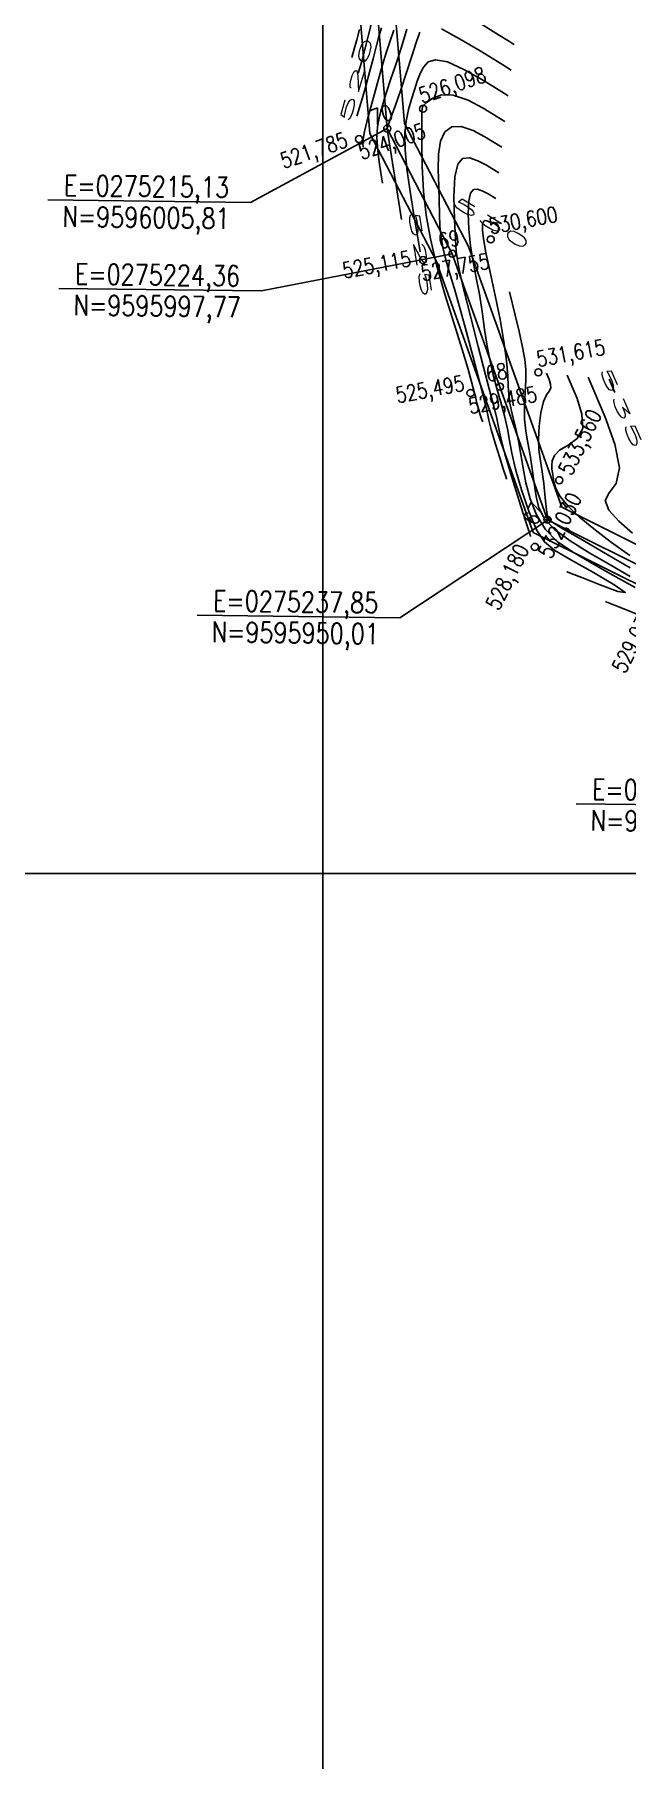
# Model space of a CAD drawing. Header units: millimetres. Extents: x 276147 to 291056, y 9594849 to 9609891.
# Drawn here: x 283444.2 to 283528.2, y 9606967.4 to 9607211.7 of the extents above; entities that cross this region are included whole.
import ezdxf
from ezdxf.enums import TextEntityAlignment as Align

# ---------------------------------------------------------------- set-up
doc = ezdxf.new("R2010")
doc.units = ezdxf.units.MM
doc.header["$LTSCALE"] = 10
doc.linetypes.add('CONTINUO', pattern=[0])
for name, color, linetype in [('Curvas mestras', 30, 'Continuous'), ('Curvas simples', 9, 'Continuous'), ('Curvas texto', 2, 'Continuous'), ('LINHA02', 8, 'Continuous'), ('TEXTO-PAPEL', 7, 'Continuous'), ('TEXTO02', 3, 'Continuous'), ('Top_malha_coord', 8, 'Continuous')]:
    doc.layers.add(name, color=color, linetype=linetype)
doc.styles.add('ROMANS', font='romans.shx', dxfattribs={"width": 0.8, "height": 4})
doc.styles.add('SIMPLEX', font='simplex', dxfattribs={"height": 0.2})

# ---------------------------------------------------------------- blocks, each defined once
blk = doc.blocks.new('Curvas')
at = {"layer": 'Curvas mestras', "linetype": 'CONTINUO'}
for points in [[(275205.044682, 9596013.329176, 520), (275205.477228, 9596014.85427, 520), (275205.982231, 9596016.722535, 520), (275206.512307, 9596018.796395, 520), (275207.008615, 9596020.798093, 520), (275207.409446, 9596022.41483, 520), (275207.672516, 9596023.427249, 520), (275207.83323, 9596023.989782, 520), (275207.946414, 9596024.350304, 520), (275208.077268, 9596024.819157, 520), (275208.332479, 9596025.956553, 520), (275208.829109, 9596028.38517, 520), (275209.659433, 9596032.347764, 520), (275210.816578, 9596036.567396, 520), (275212.268887, 9596039.387206, 520), (275214.004195, 9596039.611465, 520), (275216.088326, 9596037.888967, 520), (275218.606598, 9596035.32964, 520), (275221.535639, 9596032.883956, 520), (275224.417323, 9596030.864572, 520), (275226.684834, 9596029.424692, 520), (275227.931434, 9596028.651279, 520), (275228.390708, 9596028.366337, 520), (275228.456318, 9596028.325631, 520)], [(275213.803305, 9595988.034408, 525), (275213.660425, 9595988.883908, 525), (275213.370356, 9595990.573055, 525), (275212.905955, 9595993.287019, 525), (275212.378685, 9595996.570033, 525), (275211.934661, 9595999.806101, 525), (275211.692578, 9596002.508273, 525), (275211.661446, 9596004.705793, 525), (275211.822857, 9596006.556955, 525), (275212.148129, 9596008.197478, 525), (275212.567488, 9596009.672796, 525), (275213.000893, 9596011.005769, 525), (275213.39416, 9596012.213047, 525), (275213.796564, 9596013.286432, 525), (275214.28324, 9596014.211515, 525), (275214.954052, 9596014.936461, 525), (275216.007778, 9596015.25974, 525), (275217.667922, 9596014.942397, 525), (275220.013842, 9596013.871885, 525), (275222.548295, 9596012.441284, 525), (275224.629891, 9596011.170084, 525), (275225.78493, 9596010.453478, 525), (275226.210471, 9596010.189465, 525), (275226.271263, 9596010.151749, 525)], [(275223.685896, 9595992.222094, 530), (275223.404398, 9595992.367819, 530), (275223.126044, 9595992.462013, 530), (275222.901268, 9595992.443617, 530), (275222.741467, 9595992.255869, 530), (275222.64828, 9595991.843082, 530), (275222.635718, 9595991.12212, 530), (275222.767278, 9595989.900045, 530), (275223.118832, 9595987.956469, 530), (275223.725923, 9595985.177376, 530), (275224.462788, 9595981.874237, 530), (275225.163341, 9595978.464896, 530), (275225.692855, 9595975.319757, 530), (275226.042054, 9595972.619465, 530), (275226.233021, 9595970.497227, 530), (275226.30437, 9595969.000067, 530), (275226.36082, 9595967.830284, 530), (275226.523616, 9595966.603997, 530), (275226.873164, 9595965.029927, 530), (275227.326508, 9595963.187207, 530), (275227.759848, 9595961.247574, 530), (275228.090036, 9595959.336693, 530), (275228.396525, 9595957.395943, 530), (275228.799414, 9595955.320631, 530), (275229.410633, 9595953.061155, 530), (275230.309423, 9595950.78827, 530), (275231.56685, 9595948.727822, 530), (275233.248175, 9595947.028155, 530), (275235.395433, 9595945.527618, 530), (275238.044849, 9595943.987062, 530), (275241.141521, 9595942.251082, 530), (275244.266026, 9595940.499266, 530)], [(275244.550699, 9595936.707778, 530), (275242.063339, 9595937.692005, 530), (275240.668143, 9595938.250154, 530), (275240.154124, 9595938.455788, 530), (275240.080692, 9595938.485164, 530)], [(275240.598627, 9595970.011026, 535), (275241.414943, 9595968.114764, 535)]]:
    blk.add_polyline3d(points, dxfattribs=at)
at = {"layer": 'Curvas simples', "linetype": 'CONTINUO'}
for points in [[(275204.114808, 9596015.586776, 519), (275204.51084, 9596016.938505, 519), (275204.83064, 9596018.075195, 519), (275205.226108, 9596019.556262, 519)], [(275204.858932, 9596007.268086, 521), (275205.574847, 9596009.704533, 521), (275206.094396, 9596011.510825, 521), (275206.63906, 9596013.475304, 521), (275207.133929, 9596015.358563, 521), (275207.572075, 9596017.065689, 521), (275207.963566, 9596018.537893, 521), (275208.320149, 9596019.750842, 521)], [(275205.735826, 9596002.896428, 522), (275205.673431, 9596003.409875, 522), (275205.710874, 9596004.012567, 522), (275205.90388, 9596005.07202, 522), (275206.305797, 9596006.666394, 522), (275206.828135, 9596008.551225, 522), (275207.346943, 9596010.401393, 522), (275207.770678, 9596011.972085, 522), (275208.137426, 9596013.339704, 522), (275208.517685, 9596014.660957, 522), (275208.967781, 9596016.074434, 522), (275209.487369, 9596017.646252, 522), (275210.061934, 9596019.424411, 522)], [(275208.455946, 9595997.749581, 523), (275208.039739, 9596000.435226, 523), (275207.806093, 9596002.329639, 523), (275207.688284, 9596004.214155, 523), (275207.769847, 9596005.76968, 523), (275207.987495, 9596006.9931, 523), (275208.241236, 9596007.960299, 523), (275208.462659, 9596008.773109, 523), (275208.709682, 9596009.637156, 523), (275209.071805, 9596010.784021, 523), (275209.614683, 9596012.395493, 523), (275210.308587, 9596014.45422, 523), (275211.099946, 9596016.893062, 523), (275211.925736, 9596019.5821, 523)], [(275222.112112, 9596020.543277, 523), (275224.91771, 9596018.803329, 523), (275226.485263, 9596017.830791, 523), (275227.062782, 9596017.472488, 523), (275227.145285, 9596017.421302, 523)], [(275211.176066, 9595992.602734, 524), (275210.406047, 9595997.460577, 524), (275209.901312, 9596000.646711, 524), (275209.472689, 9596003.356289, 524), (275209.233898, 9596004.872965, 524), (275209.146855, 9596005.434976, 524), (275209.135529, 9596005.519205, 524), (275209.15464, 9596005.574132, 524), (275209.281937, 9596005.934609, 524), (275209.625925, 9596006.907085, 524), (275210.252013, 9596008.683404, 524), (275211.053243, 9596010.996997, 524), (275211.879561, 9596013.466694, 524), (275212.609324, 9596015.754545, 524), (275213.234518, 9596017.695491, 524), (275213.775542, 9596019.167694, 524)], [(275216.830869, 9596019.631757, 524), (275219.411159, 9596018.229967, 524), (275222.330203, 9596016.492281, 524), (275224.773801, 9596014.986707, 524), (275226.135096, 9596014.142134, 524), (275226.636627, 9596013.830976, 524), (275226.708274, 9596013.786525, 524)], [(275225.834251, 9596006.516972, 526), (275222.766387, 9596008.390287, 526), (275220.616524, 9596009.513802, 526), (275218.504975, 9596010.253038, 526), (275216.815316, 9596010.277762, 526), (275215.591115, 9596009.820705, 526), (275214.790938, 9596009.255335, 526), (275214.358674, 9596008.877553, 526), (275214.179506, 9596008.672986, 526), (275214.123941, 9596008.549695, 526), (275214.085601, 9596008.359313, 526), (275214.050569, 9596007.727764, 526), (275214.028045, 9596006.224548, 526), (275214.033712, 9596003.583035, 526), (275214.109193, 9596000.19209, 526), (275214.302597, 9595996.604453, 526), (275214.66466, 9595993.225034, 526), (275215.256629, 9595989.867432, 526), (275216.142381, 9595986.197416, 526), (275217.332634, 9595982.036755, 526), (275218.625474, 9595977.831212, 526), (275219.765826, 9595974.182546, 526), (275220.558567, 9595971.548888, 526), (275221.048364, 9595969.813844, 526), (275221.339831, 9595968.717387, 526), (275221.524096, 9595968.023506, 526), (275221.638335, 9595967.592237, 526), (275221.706235, 9595967.30763, 526), (275221.753838, 9595967.058372, 526), (275221.816605, 9595966.751713, 526), (275221.93235, 9595966.299539, 526), (275222.122153, 9595965.658158, 526), (275222.340147, 9595964.961552, 526), (275222.523733, 9595964.388125, 526), (275222.626132, 9595964.06979, 526), (275222.663858, 9595963.952509, 526), (275222.669248, 9595963.935754, 526)], [(275225.39724, 9596002.882196, 527), (275222.995376, 9596004.347565, 527), (275221.306389, 9596005.221913, 527), (275219.636266, 9596005.787078, 527), (275218.284884, 9596005.737793, 527), (275217.307002, 9596005.038957, 527), (275216.6961, 9596003.723008, 527), (275216.424833, 9596001.859857, 527), (275216.382557, 9595999.66931, 527), (275216.437801, 9595997.408646, 527), (275216.486842, 9595995.293952, 527), (275216.536954, 9595993.376536, 527), (275216.623162, 9595991.666515, 527), (275216.779246, 9595990.144778, 527), (275217.034031, 9595988.675319, 527), (275217.415098, 9595987.092905, 527), (275217.94451, 9595985.235384, 527), (275218.622249, 9595982.952912, 527), (275219.442778, 9595980.098722, 527), (275220.378339, 9595976.653103, 527), (275221.312307, 9595973.104559, 527), (275222.105833, 9595970.068649, 527), (275222.65498, 9595968.000746, 527), (275222.995434, 9595966.715479, 527), (275223.197789, 9595965.867292, 527), (275223.339656, 9595965.124455, 527), (275223.526714, 9595964.210549, 527), (275223.871658, 9595962.862982, 527), (275224.437307, 9595960.951539, 527), (275225.086974, 9595958.875517, 527), (275225.634096, 9595957.16659, 527), (275225.939265, 9595956.217889, 527), (275226.051696, 9595955.868367, 527), (275226.067758, 9595955.818436, 527)], [(275224.960229, 9595999.247419, 528), (275223.225549, 9596000.305741, 528), (275222.005725, 9596000.937215, 528), (275220.799526, 9596001.345389, 528), (275219.825495, 9596001.265672, 528), (275219.133025, 9596000.452098, 528), (275218.729215, 9595998.663356, 528), (275218.601978, 9595995.835713, 528), (275218.662474, 9595992.61573, 528), (275218.802676, 9595989.827543, 528), (275218.933372, 9595988.085943, 528), (275219.040613, 9595987.168331, 528), (275219.129269, 9595986.642762, 528), (275219.2292, 9595986.059528, 528), (275219.47024, 9595984.897872, 528), (275220.007212, 9595982.619276, 528), (275220.925889, 9595978.9416, 528), (275222.035839, 9595974.608232, 528), (275223.077575, 9595970.618937, 528), (275223.846823, 9595967.740661, 528), (275224.360152, 9595965.809056, 528), (275224.689343, 9595964.426955, 528), (275224.925474, 9595963.190539, 528), (275225.236823, 9595961.669386, 528), (275225.810965, 9595959.426425, 528), (275226.752461, 9595956.24492, 528), (275227.8338, 9595952.789482, 528), (275228.744459, 9595949.945055, 528), (275229.252399, 9595948.365988, 528), (275229.439534, 9595947.784226, 528), (275229.466268, 9595947.701117, 528)], [(275224.523218, 9595995.612642, 529), (275223.455723, 9595996.263918, 529), (275222.705062, 9595996.652517, 529), (275221.962785, 9595996.903701, 529), (275221.363382, 9595996.854644, 529), (275220.937246, 9595996.353983, 529), (275220.688748, 9595995.253219, 529), (275220.618848, 9595993.478917, 529), (275220.714876, 9595991.257887, 529), (275220.960754, 9595988.892006, 529), (275221.331778, 9595986.612846, 529), (275221.768747, 9595984.370778, 529), (275222.203836, 9595982.04587, 529), (275222.587255, 9595979.566377, 529), (275222.94136, 9595977.053286, 529), (275223.30654, 9595974.67577, 529), (275223.716183, 9595972.553094, 529), (275224.175658, 9595970.604899, 529), (275224.683333, 9595968.70092, 529), (275225.226523, 9595966.749225, 529), (275225.748353, 9595964.811214, 529), (275226.180897, 9595962.986618, 529), (275226.496438, 9595961.3028, 529), (275226.828098, 9595959.497649, 529), (275227.349209, 9595957.236683, 529), (275228.17907, 9595954.344987, 529), (275229.220855, 9595951.285921, 529), (275230.323704, 9595948.682414, 529), (275231.436028, 9595946.955858, 529), (275232.903316, 9595945.72152, 529), (275235.170325, 9595944.393129, 529), (275238.373056, 9595942.599433, 529), (275241.412478, 9595940.829241, 529), (275242.880805, 9595939.786377, 529), (275241.849167, 9595939.946333, 529), (275239.304363, 9595940.871264, 529), (275236.712111, 9595941.894994, 529), (275235.215049, 9595942.493894, 529), (275234.6635, 9595942.714542, 529), (275234.584707, 9595942.746063, 529)], [(275226.481734, 9595982.376704, 531), (275227.291232, 9595979.068643, 531), (275227.836521, 9595976.77166, 531), (275228.329781, 9595974.556421, 531), (275228.654127, 9595972.808287, 531), (275228.805576, 9595971.350159, 531), (275228.808373, 9595969.864328, 531), (275228.702224, 9595968.117345, 531), (275228.588682, 9595966.21281, 531), (275228.584764, 9595964.338588, 531), (275228.771197, 9595962.625164, 531), (275229.083551, 9595960.973512, 531), (275229.421104, 9595959.227226, 531), (275229.708021, 9595957.287236, 531), (275229.968, 9595955.283818, 531), (275230.249619, 9595953.40458, 531), (275230.642197, 9595951.777323, 531), (275231.39799, 9595950.290619, 531), (275232.809996, 9595948.77323, 531), (275235.056502, 9595947.102566, 531), (275237.856984, 9595945.350635, 531), (275240.81621, 9595943.638094, 531), (275243.598543, 9595942.062953, 531)], [(275231.708854, 9595970.859157, 532), (275232.094439, 9595969.939886, 532), (275232.284391, 9595969.318159, 532), (275232.316489, 9595968.750758, 532), (275232.09742, 9595968.319575, 532), (275231.709741, 9595967.784657, 532), (275231.279974, 9595966.825592, 532), (275230.91894, 9595965.244499, 532), (275230.674632, 9595963.333644, 532), (275230.579343, 9595961.507825, 532), (275230.649506, 9595960.05289, 532), (275230.838128, 9595958.738878, 532), (275231.082361, 9595957.206877, 532), (275231.326007, 9595955.237779, 532), (275231.539475, 9595953.171693, 532), (275231.699824, 9595951.488528, 532), (275231.87376, 9595950.493492, 532), (275232.486558, 9595949.792968, 532), (275234.053142, 9595948.818638, 532), (275236.864829, 9595947.176977, 532), (275240.318534, 9595945.173652, 532), (275243.587571, 9595943.289127, 532)], [(275234.672112, 9595970.576446, 533), (275236.059214, 9595967.269462, 533), (275236.742551, 9595965.032858, 533), (275236.858021, 9595962.991688, 533), (275236.086851, 9595961.584167, 533), (275234.810586, 9595960.665175, 533), (275233.585844, 9595959.943763, 533), (275232.846306, 9595959.192624, 533), (275232.533893, 9595958.439047, 533), (275232.467585, 9595957.773963, 533), (275232.49281, 9595957.251254, 533), (275232.560792, 9595956.776587, 533), (275232.649203, 9595956.218575, 533), (275232.767448, 9595955.469575, 533), (275233.051861, 9595954.516919, 533), (275233.670511, 9595953.37168, 533), (275234.762772, 9595952.041079, 533), (275236.353238, 9595950.516908, 533), (275238.437807, 9595948.787105, 533), (275240.942285, 9595946.886107, 533), (275243.512095, 9595945.034345, 533)], [(275237.635369, 9595970.293736, 534), (275240.048129, 9595964.606302, 534), (275241.393829, 9595960.805679, 534), (275242.051326, 9595957.428777, 534), (275241.582013, 9595955.246598, 534), (275240.615179, 9595953.9168, 534), (275240.047086, 9595952.81871, 534), (275240.559293, 9595951.460388, 534), (275241.974553, 9595949.864849, 534), (275243.900916, 9595948.183844, 534)]]:
    blk.add_polyline3d(points, dxfattribs=at)
at = {"layer": 'Curvas texto', "style": 'SIMPLEX', "width": 3.299405}
for s, rotation, p, p2 in [('520', 73.65275043, (275203.694499, 9596006.061311, 520), (275207.276413, 9596018.273109, 520)), ('530', 328.6127741, (275218.063436, 9595994.773775, 530), (275228.927438, 9595988.145684, 530)), ('525', 279.12096841, (275212.100548, 9595993.90894, 525), (275214.11791, 9595981.343576, 525)), ('535', 293.29126718, (275239.128297, 9595971.529738, 535), (275244.160337, 9595959.840568, 535))]:
    blk.add_text(s, height=1.5, rotation=rotation, dxfattribs=at).set_placement(p, p2, align=Align.FIT)

msp = doc.modelspace()

# ---------------------------------------------------------------- linework, layer by layer
at = {"layer": 'LINHA02'}
for p, q in [((283494.23, 9607198.43), (283474.84, 9607187.97)), ((283446.14, 9607188.33), (283474.84, 9607187.97)), ((283503.46, 9607180.69), (283476.42, 9607175.43)), ((283447.71, 9607175.79), (283476.42, 9607175.43)), ((283516.95, 9607142.95), (283496, 9607129.13)), ((283467.29, 9607129.49), (283496, 9607129.13)), ((283521, 9607102.78), (283549.71, 9607102.42))]:
    msp.add_line(p, q, dxfattribs=at)
at = {"layer": 'TEXTO-PAPEL', "color": 7, "linetype": 'Continuous'}
for p, q in [((283494.23, 9607198.43), (283490.91, 9607238.28)), ((283503.46, 9607180.69), (283494.23, 9607198.43)), ((283503.46, 9607180.69), (283516.95, 9607142.99)), ((283516.95, 9607142.99), (283570.66, 9607116.25))]:
    msp.add_line(p, q, dxfattribs=at)
for centre in [(283499.32, 9607201.23), (283490.24, 9607196.93), (283494.23, 9607198.43), (283508.91, 9607182.72), (283499.3, 9607179.79), (283503.46, 9607180.69), (283515.65, 9607163.89), (283506.04, 9607160.96), (283510.21, 9607161.86), (283518.61, 9607148.61), (283516.95, 9607143.03), (283515.16, 9607139.16)]:
    msp.add_circle(centre, 0.5, dxfattribs=at)
at = {"layer": 'Top_malha_coord'}
for p, q in [((283485.09, 9606072.33), (283485.09, 9608906.81)), ((282470.91, 9607092.92), (284285.09, 9607092.92))]:
    msp.add_line(p, q, dxfattribs=at)
at = {"layer": 'Top_malha_coord', "color": 6}
for p, q in [((283491.78, 9607197.72), (283488.38, 9607238.47)), ((283496.68, 9607199.14), (283493.43, 9607238.09)), ((283505.76, 9607181.7), (283496.68, 9607199.14)), ((283501.16, 9607179.69), (283491.78, 9607197.72)), ((283501.16, 9607179.69), (283514.94, 9607141.2)), ((283505.76, 9607181.7), (283518.97, 9607144.78)), ((283518.97, 9607144.78), (283572.76, 9607117.99)), ((283514.94, 9607141.2), (283568.56, 9607114.5))]:
    msp.add_line(p, q, dxfattribs=at)

# ---------------------------------------------------------------- block references
msp.add_blockref('Curvas', (8285.09, 11192.92), dxfattribs=at)

# ---------------------------------------------------------------- texts
at = {"style": 'ROMANS', "width": 0.8}
for s, p in [('E=0275215,13', (283448.43, 9607191.84)), ('N=9596005,81', (283448.22, 9607187.43)), ('E=0275224,36', (283450, 9607179.29)), ('N=9595997,77', (283449.79, 9607174.89)), ('E=0275237,85', (283469.58, 9607132.99)), ('N=9595950,01', (283469.37, 9607128.59)), ('E=0275291,56', (283523.29, 9607106.29)), ('N=9595923,36', (283523.08, 9607101.88))]:
    msp.add_text(s, height=2.9046, rotation=359.2617, dxfattribs=at).set_placement(p, align=Align.TOP_LEFT)
at = {"layer": 'TEXTO02', "style": 'ROMANS', "width": 0.8}
for s, rotation, p in [('526,098', 18.9826, (283498.46, 9607204.05)), ('70', 18.9826, (283491.66, 9607200.92)), ('524,005', 18.9826, (283489.89, 9607196.06)), ('521,785', 18.9826, (283478.83, 9607194.81)), ('530,600', 10.5808, (283508.47, 9607185.63)), ('69', 10.5808, (283501.29, 9607183.53)), ('525,115', 10.5808, (283487.7, 9607179.36)), ('527,755', 10.5808, (283498.82, 9607178.98)), ('531,615', 10.5808, (283515.21, 9607166.81)), ('68', 10.5808, (283508.03, 9607164.7)), ('525,495', 10.5808, (283495.26, 9607161.7)), ('529,485', 10.5808, (283505.57, 9607160.15)), ('533,560', 63.5644, (283518.37, 9607150.09)), ('67', 63.5644, (283513.38, 9607143.01)), ('532,030', 63.5644, (283515.52, 9607138.3)), ('528,180', 63.5644, (283508.08, 9607131)), ('529,030', 63.5644, (283525.98, 9607122.08))]:
    msp.add_text(s, height=2.207, rotation=rotation, dxfattribs=at).set_placement(p, align=Align.TOP_LEFT)

doc.saveas('drawing.dxf')
